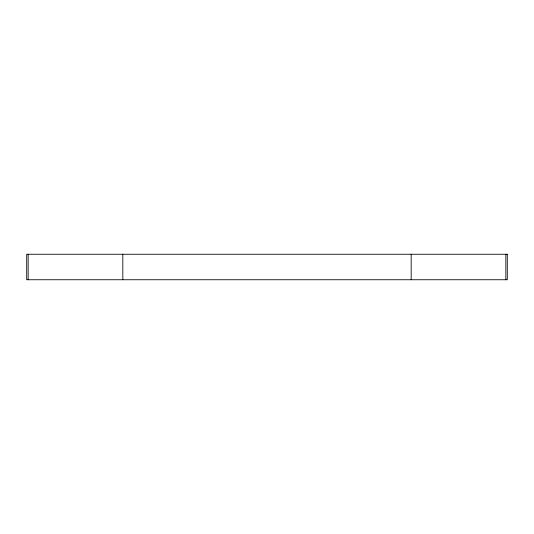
<?xml version="1.0" encoding="UTF-8"?>
<svg xmlns="http://www.w3.org/2000/svg" width="534" height="534" viewBox="0 0 534 534"><rect width="100%" height="100%" fill="white"/><g stroke="black" fill="none" stroke-linecap="round" stroke-linejoin="round"><path stroke-width="0.8" d="M505.845 254.257L505.845 279.743M411.18 254.257L411.18 279.743M122.82 254.257L122.82 279.743M28.155 254.257L28.155 279.743M507.3 254.257L26.7 254.257L26.7 279.743L507.3 279.743L507.3 254.257"/></g></svg>
